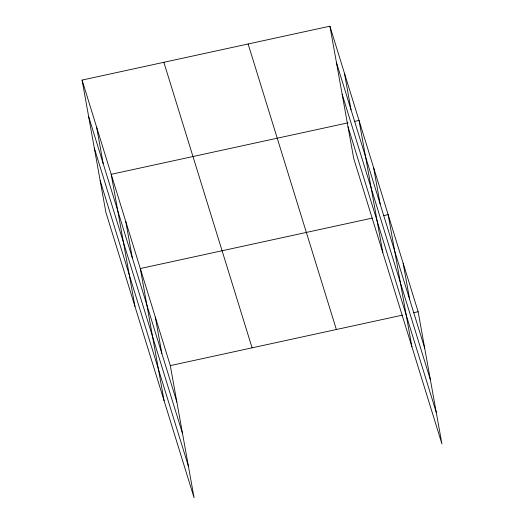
<?xml version="1.0" encoding="UTF-8"?>
<svg xmlns="http://www.w3.org/2000/svg" width="524" height="524" viewBox="0 0 524 524"><rect width="100%" height="100%" fill="white"/><g stroke="black" fill="none" stroke-linecap="round" stroke-linejoin="round"><path stroke-width="0.79" d="M82.078 80.08L170.307 365.614L194.09 497.8L105.861 212.266L82.078 80.08L329.91 26.2L418.139 311.734L441.922 443.92L353.693 158.386L329.91 26.2M347.91 122.845L111.193 174.309L134.976 306.494M354.263 121.463L359.025 120.428L382.808 252.607M372.263 218.102L140.308 268.537L164.091 400.716M383.378 215.685L388.14 214.65L411.923 346.836M170.307 365.614L402.262 315.186M413.377 312.769L418.139 311.734M336.46 62.611L424.695 348.146M342.146 94.215L430.381 379.749M348.008 126.775L436.237 412.309M248.127 43.983L336.356 329.517M163.861 62.304L252.09 347.838M88.628 116.492L176.857 402.026M94.313 148.096L182.542 433.63M100.169 180.662L188.404 466.196M403.139 263.192L409.696 299.604M373.586 167.536L380.136 203.947M344.471 73.314L351.021 109.726M155.307 317.079L161.857 353.484M125.747 221.423L132.303 257.834M96.632 127.194L103.182 163.606"/></g></svg>
